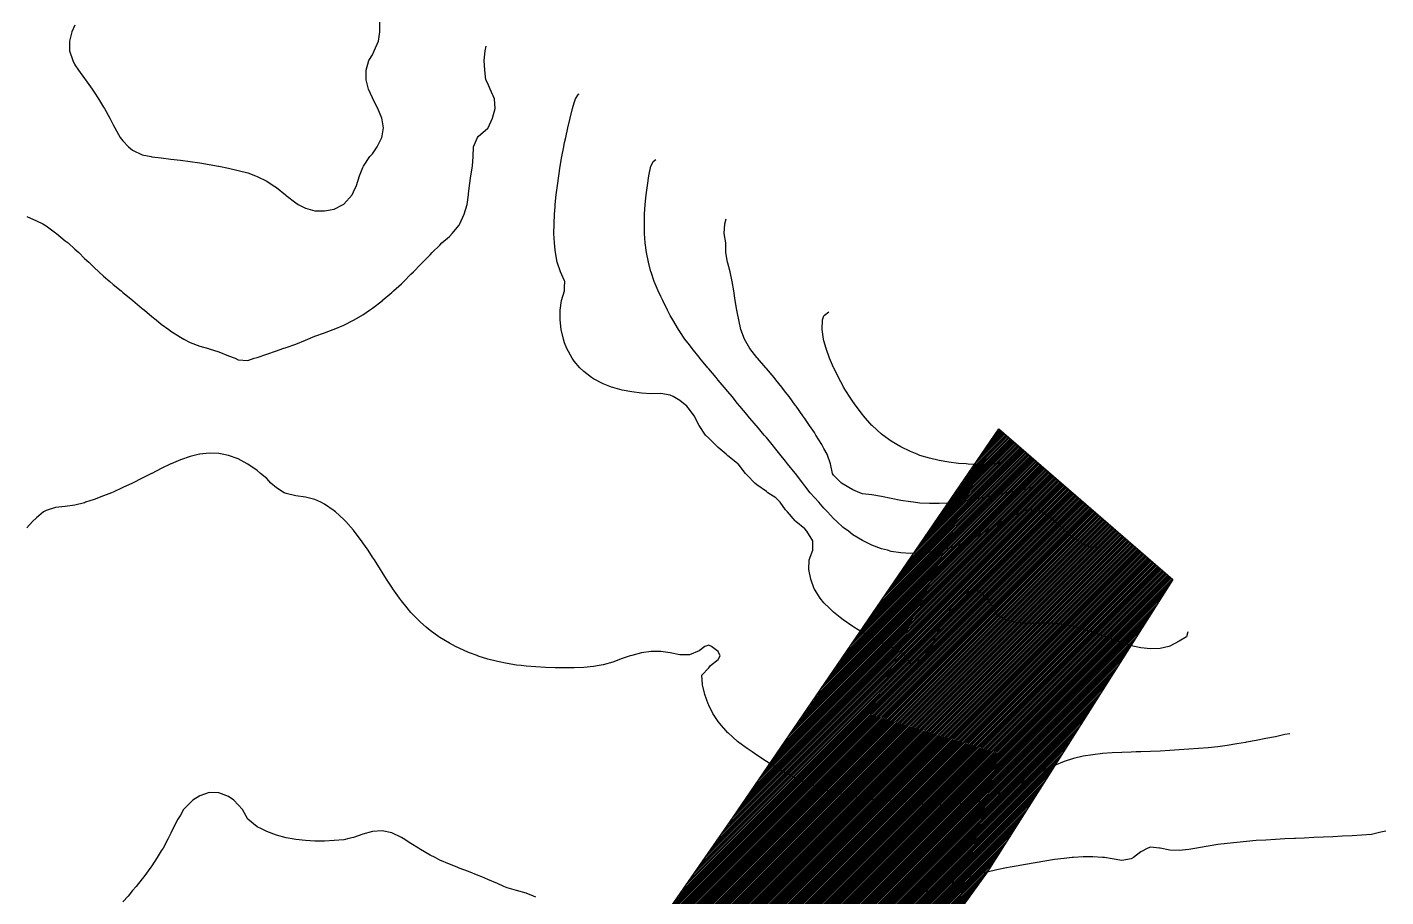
# Model space of a CAD drawing. Extents: x 771911 to 772814, y 1416488 to 1417835.
# Drawn here: x 772503.5 to 772644.9, y 1417459.1 to 1417549.7 of the extents above; entities that cross this region are included whole.
import ezdxf

# ---------------------------------------------------------------- set-up
doc = ezdxf.new("R2010")
doc.units = 0
doc.header["$MEASUREMENT"] = 0
doc.layers.get('0').update_dxf_attribs({"color": 1, "linetype": 'CONTINUOUS'})
for name, color, linetype in [('740.5', 1, 'CONTINUOUS'), ('741', 1, 'CONTINUOUS'), ('741.5', 1, 'CONTINUOUS'), ('742', 1, 'CONTINUOUS'), ('742.5', 1, 'CONTINUOUS'), ('743', 1, 'CONTINUOUS'), ('Kanakpura Main Road', 1, 'CONTINUOUS')]:
    doc.layers.add(name, color=color, linetype=linetype)

msp = doc.modelspace()

# ---------------------------------------------------------------- hatches: boundary and pattern name
at = {"linetype": 'Continuous', "true_color": 0x636466}
h = msp.add_hatch(dxfattribs=at)
h.set_pattern_fill('ANSI31', color=251)
h.set_pattern_definition([(45, (0, 0), (-0.088388347648, 0.088388347648), [])])
h.paths.add_polyline_path([(772529.66, 1416893.85), (772532.32, 1416941.95), (772532.56, 1416966), (772532.08, 1416979.35), (772531.03, 1417012.25), (772527.51, 1417083.57), (772524.21, 1417156.04), (772523.42, 1417176.69), (772522.11, 1417199.35), (772521.54, 1417204.53), (772521.05, 1417207.98), (772520.58, 1417211.49), (772520.29, 1417217.12), (772519.96, 1417226.82), (772519.82, 1417250.68), (772520.27, 1417268.56), (772522.61, 1417283.28), (772525.52, 1417301.45), (772526.87, 1417311.4), (772528.06, 1417322.29), (772529.49, 1417328.09), (772530.29, 1417332.65), (772531.74, 1417352.79), (772532.69, 1417364.6), (772533.33, 1417370.55), (772534.99, 1417383.73), (772537.3, 1417392.88), (772541.29, 1417406.73), (772544.4, 1417414.39), (772551.62, 1417429.21), (772563.11, 1417447.42), (772576.99, 1417467.41), (772604.65, 1417507.85), (772622.74, 1417492.16), (772603.42, 1417461.71), (772599.93, 1417456.85), (772593.29, 1417446.48), (772583.41, 1417431.31), (772582.3, 1417429.52), (772575.61, 1417418.57), (772571.91, 1417411.49), (772569.78, 1417407.41), (772568.06, 1417403.47), (772565.56, 1417396.61), (772562.34, 1417386.64), (772560.25, 1417377.39), (772558.28, 1417369.67), (772557.77, 1417366.34), (772557.67, 1417361.19), (772557.11, 1417346.71), (772555.32, 1417330.7), (772553.41, 1417314.17), (772552.2, 1417306.29), (772550.03, 1417297.52), (772548.02, 1417282.48), (772546.41, 1417270.37), (772545.44, 1417261.94), (772545.29, 1417258.03), (772545.12, 1417252.55), (772545.22, 1417247.14), (772545.57, 1417235.88), (772545.93, 1417226.66), (772546.5, 1417216.74), (772547.3, 1417207.52), (772548.28, 1417183.93), (772549.62, 1417158.82), (772550.92, 1417141.96), (772551.96, 1417120.25), (772552.23, 1417098.68), (772552.6, 1417091.32), (772552.68, 1417088.4), (772552.87, 1417085.52), (772553.39, 1417078.82), (772554.62, 1417051.48), (772555.09, 1417020.71), (772555.46, 1417014.29), (772555.87, 1417009.14), (772556.68, 1417005.34), (772556.73, 1416999.64), (772557.09, 1416989.63), (772557.21, 1416970), (772557.2, 1416959.93), (772556.93, 1416946.38), (772556.77, 1416928.62), (772556.41, 1416914.82), (772555.68, 1416893.59), (772554.62, 1416887.55), (772553.35, 1416875.8), (772551.92, 1416862.63), (772549.85, 1416853.31), (772547.31, 1416846.22), (772542.34, 1416834.85), (772537.47, 1416825.69), (772534.67, 1416821.41), (772528.16, 1416814.21), (772521.97, 1416808.55), (772517.52, 1416805.74), (772511.22, 1416802.51), (772503.23, 1416799.34), (772493.71, 1416796.43), (772482.91, 1416793.78), (772460.85, 1416789.87), (772437.88, 1416784.36), (772432.01, 1416782.35), (772424.86, 1416779.18), (772419.68, 1416775.1), (772414.33, 1416769.65), (772411, 1416761.66), (772406.77, 1416744.84), (772403.8, 1416731.13), (772397.72, 1416704.51), (772394.28, 1416690.6), (772389.52, 1416667.84), (772365.33, 1416672.9), (772371.18, 1416700.94), (772378.23, 1416728.23), (772383.63, 1416750.73), (772386.93, 1416763.48), (772389.63, 1416774.42), (772393.37, 1416782.52), (772400.12, 1416791.52), (772409.27, 1416799.17), (772422.92, 1416806.06), (772434.91, 1416810.71), (772448.26, 1416813.86), (772458.46, 1416815.81), (772475.85, 1416818.96), (772486.05, 1416821.06), (772495.05, 1416824.36), (772501.05, 1416827.21), (772507.5, 1416830.51), (772513.34, 1416835.46), (772525.19, 1416864.1)])

# ---------------------------------------------------------------- linework, layer by layer
at = {"layer": '740.5', "color": 0, "linetype": 'Continuous'}
for points in [[(772508.43, 1417549.9, 740.5), (772508.13, 1417549.21, 740.5), (772507.87, 1417548.21, 740.5), (772507.89, 1417547.21, 740.5), (772508.21, 1417546.21, 740.5), (772508.43, 1417545.77, 740.5), (772508.8, 1417545.21, 740.5), (772509.43, 1417544.33, 740.5), (772509.53, 1417544.21, 740.5), (772510.25, 1417543.21, 740.5), (772510.43, 1417542.93, 740.5), (772510.91, 1417542.21, 740.5), (772511.43, 1417541.35, 740.5), (772511.52, 1417541.21, 740.5), (772512.06, 1417540.21, 740.5), (772512.43, 1417539.52, 740.5), (772512.58, 1417539.21, 740.5), (772513.14, 1417538.21, 740.5), (772513.43, 1417537.84, 740.5), (772514, 1417537.21, 740.5), (772514.43, 1417536.86, 740.5), (772515.43, 1417536.4, 740.5), (772516.36, 1417536.21, 740.5), (772516.43, 1417536.19, 740.5), (772517.43, 1417536.06, 740.5), (772518.43, 1417535.95, 740.5), (772519.43, 1417535.84, 740.5), (772520.43, 1417535.7, 740.5), (772521.43, 1417535.55, 740.5), (772522.43, 1417535.38, 740.5), (772523.39, 1417535.21, 740.5), (772523.43, 1417535.2, 740.5), (772524.43, 1417535, 740.5), (772525.43, 1417534.77, 740.5), (772526.43, 1417534.5, 740.5), (772527.23, 1417534.21, 740.5), (772527.43, 1417534.13, 740.5), (772528.43, 1417533.65, 740.5), (772529.08, 1417533.21, 740.5), (772529.43, 1417532.98, 740.5), (772530.35, 1417532.21, 740.5), (772530.43, 1417532.15, 740.5), (772531.43, 1417531.39, 740.5), (772531.68, 1417531.21, 740.5), (772532.43, 1417530.84, 740.5), (772533.43, 1417530.57, 740.5), (772534.43, 1417530.55, 740.5), (772535.43, 1417530.72, 740.5), (772536.38, 1417531.21, 740.5)], [(772536.38, 1417531.21, 740.5), (772536.43, 1417531.24, 740.5), (772537.31, 1417532.21, 740.5), (772537.43, 1417532.54, 740.5), (772537.76, 1417533.21, 740.5), (772538.07, 1417534.21, 740.5), (772538.43, 1417535.08, 740.5), (772538.49, 1417535.21, 740.5), (772539.15, 1417536.21, 740.5), (772539.43, 1417536.49, 740.5), (772539.91, 1417537.21, 740.5), (772540.41, 1417538.21, 740.5), (772540.43, 1417538.36, 740.5), (772540.57, 1417539.21, 740.5), (772540.43, 1417540.02, 740.5), (772540.4, 1417540.21, 740.5), (772539.97, 1417541.21, 740.5), (772539.47, 1417542.21, 740.5), (772539.43, 1417542.32, 740.5), (772539, 1417543.21, 740.5), (772538.77, 1417544.21, 740.5), (772538.78, 1417545.21, 740.5), (772539.05, 1417546.21, 740.5), (772539.43, 1417546.81, 740.5), (772539.6, 1417547.21, 740.5), (772540.04, 1417548.21, 740.5), (772540.19, 1417549.21, 740.5), (772540.18, 1417550.21, 740.5)], [(772556.43, 1417459.11, 740.5), (772556.2, 1417459.21, 740.5), (772555.43, 1417459.5, 740.5), (772554.43, 1417459.78, 740.5), (772553.43, 1417460.08, 740.5), (772553.11, 1417460.21, 740.5), (772552.43, 1417460.5, 740.5), (772551.43, 1417460.93, 740.5), (772550.8, 1417461.21, 740.5), (772550.43, 1417461.36, 740.5), (772549.43, 1417461.76, 740.5), (772548.43, 1417462.13, 740.5), (772548.25, 1417462.21, 740.5), (772547.43, 1417462.52, 740.5), (772546.43, 1417462.96, 740.5), (772545.94, 1417463.21, 740.5), (772545.43, 1417463.48, 740.5), (772544.43, 1417464.05, 740.5), (772544.2, 1417464.21, 740.5), (772543.43, 1417464.68, 740.5), (772542.63, 1417465.21, 740.5), (772542.43, 1417465.31, 740.5), (772541.43, 1417465.79, 740.5), (772540.43, 1417466, 740.5), (772539.43, 1417465.94, 740.5), (772538.43, 1417465.66, 740.5), (772537.43, 1417465.3, 740.5), (772536.95, 1417465.21, 740.5), (772536.43, 1417465.08, 740.5), (772535.43, 1417464.99, 740.5), (772534.43, 1417464.94, 740.5), (772533.43, 1417464.94, 740.5), (772532.43, 1417464.99, 740.5), (772531.43, 1417465.1, 740.5), (772530.86, 1417465.21, 740.5), (772530.43, 1417465.28, 740.5), (772529.43, 1417465.55, 740.5), (772528.43, 1417465.92, 740.5), (772527.85, 1417466.21, 740.5), (772527.43, 1417466.4, 740.5), (772526.44, 1417467.21, 740.5), (772526.43, 1417467.21, 740.5), (772525.88, 1417468.21, 740.5), (772525.43, 1417468.69, 740.5), (772524.97, 1417469.21, 740.5), (772524.43, 1417469.57, 740.5), (772523.43, 1417469.96, 740.5), (772522.43, 1417469.98, 740.5), (772521.43, 1417469.65, 740.5), (772520.72, 1417469.21, 740.5), (772520.43, 1417468.91, 740.5), (772519.76, 1417468.21, 740.5), (772519.43, 1417467.63, 740.5), (772519.14, 1417467.21, 740.5), (772518.64, 1417466.21, 740.5), (772518.43, 1417465.76, 740.5), (772518.14, 1417465.21, 740.5), (772517.61, 1417464.21, 740.5), (772517.43, 1417463.92, 740.5), (772517, 1417463.21, 740.5), (772516.43, 1417462.36, 740.5), (772516.33, 1417462.21, 740.5), (772515.6, 1417461.21, 740.5), (772515.43, 1417461, 740.5), (772514.81, 1417460.21, 740.5), (772514.43, 1417459.77, 740.5), (772513.97, 1417459.21, 740.5), (772513.43, 1417458.62, 740.5)], [(772644.93, 1417465.98, 740.5), (772644.43, 1417465.86, 740.5), (772643.43, 1417465.63, 740.5), (772642.43, 1417465.54, 740.5), (772641.43, 1417465.48, 740.5), (772640.43, 1417465.43, 740.5), (772639.43, 1417465.38, 740.5), (772638.43, 1417465.34, 740.5), (772637.43, 1417465.29, 740.5), (772636.43, 1417465.25, 740.5), (772635.53, 1417465.21, 740.5), (772635.43, 1417465.2, 740.5), (772634.43, 1417465.15, 740.5), (772633.43, 1417465.1, 740.5), (772632.43, 1417465.04, 740.5), (772631.43, 1417464.98, 740.5), (772630.43, 1417464.9, 740.5), (772629.43, 1417464.8, 740.5), (772628.43, 1417464.69, 740.5), (772627.43, 1417464.56, 740.5), (772626.43, 1417464.41, 740.5), (772625.43, 1417464.23, 740.5), (772625.26, 1417464.21, 740.5), (772624.43, 1417464.06, 740.5), (772623.43, 1417463.94, 740.5), (772622.43, 1417464, 740.5), (772621.43, 1417464.2, 740.5), (772621.38, 1417464.21, 740.5), (772620.43, 1417464.29, 740.5), (772620.14, 1417464.21, 740.5), (772619.43, 1417463.8, 740.5), (772618.66, 1417463.21, 740.5), (772618.43, 1417463.07, 740.5), (772617.43, 1417462.9, 740.5), (772616.43, 1417463.09, 740.5), (772615.64, 1417463.21, 740.5), (772615.43, 1417463.24, 740.5), (772614.43, 1417463.29, 740.5), (772613.43, 1417463.28, 740.5), (772612.43, 1417463.22, 740.5), (772612.28, 1417463.21, 740.5), (772611.43, 1417463.13, 740.5), (772610.43, 1417463, 740.5), (772609.43, 1417462.84, 740.5), (772608.43, 1417462.67, 740.5), (772607.43, 1417462.49, 740.5), (772606.43, 1417462.32, 740.5), (772605.83, 1417462.21, 740.5), (772605.43, 1417462.14, 740.5), (772604.43, 1417461.94, 740.5), (772603.43, 1417461.71, 740.5), (772602.43, 1417461.44, 740.5), (772601.64, 1417461.21, 740.5), (772601.43, 1417461.14, 740.5), (772600.43, 1417460.82, 740.5), (772599.43, 1417460.49, 740.5), (772598.6, 1417460.21, 740.5), (772598.43, 1417460.15, 740.5), (772597.43, 1417459.79, 740.5), (772596.43, 1417459.43, 740.5), (772595.84, 1417459.21, 740.5), (772595.43, 1417459.05, 740.5)]]:
    msp.add_polyline3d(points, dxfattribs=at)
at = {"layer": '741', "color": 0, "linetype": 'Continuous'}
for points in [[(772503.43, 1417529.96, 741), (772504.43, 1417529.51, 741), (772505.08, 1417529.21, 741), (772505.43, 1417528.98, 741), (772506.43, 1417528.28, 741), (772506.53, 1417528.21, 741), (772507.43, 1417527.45, 741), (772507.73, 1417527.21, 741), (772508.43, 1417526.55, 741), (772508.83, 1417526.21, 741), (772509.43, 1417525.61, 741), (772509.88, 1417525.21, 741), (772510.43, 1417524.66, 741), (772510.94, 1417524.21, 741), (772511.43, 1417523.74, 741), (772512.07, 1417523.21, 741), (772512.43, 1417522.89, 741), (772513.27, 1417522.21, 741), (772513.43, 1417522.06, 741), (772514.43, 1417521.24, 741), (772514.47, 1417521.21, 741), (772515.43, 1417520.39, 741), (772515.67, 1417520.21, 741), (772516.43, 1417519.56, 741), (772516.9, 1417519.21, 741), (772517.43, 1417518.76, 741), (772518.21, 1417518.21, 741), (772518.43, 1417518.03, 741), (772519.43, 1417517.39, 741), (772519.79, 1417517.21, 741), (772520.43, 1417516.86, 741), (772521.43, 1417516.48, 741), (772522.35, 1417516.21, 741), (772522.43, 1417516.18, 741), (772523.43, 1417515.89, 741), (772524.43, 1417515.47, 741), (772525.11, 1417515.21, 741), (772525.43, 1417515.03, 741), (772526.43, 1417514.97, 741), (772527.1, 1417515.21, 741), (772527.43, 1417515.29, 741), (772528.43, 1417515.62, 741), (772529.43, 1417515.97, 741), (772530.08, 1417516.21, 741), (772530.43, 1417516.32, 741), (772531.43, 1417516.69, 741), (772532.43, 1417517.1, 741), (772532.68, 1417517.21, 741), (772533.43, 1417517.51, 741), (772534.43, 1417517.87, 741), (772535.34, 1417518.21, 741), (772535.43, 1417518.24, 741), (772536.43, 1417518.65, 741), (772537.43, 1417519.16, 741), (772537.51, 1417519.21, 741), (772538.43, 1417519.74, 741), (772539.11, 1417520.21, 741), (772539.43, 1417520.42, 741), (772540.43, 1417521.2, 741), (772540.44, 1417521.21, 741), (772541.43, 1417522.05, 741), (772541.6, 1417522.21, 741), (772542.43, 1417522.97, 741), (772542.67, 1417523.21, 741), (772543.43, 1417523.95, 741), (772543.68, 1417524.21, 741), (772544.43, 1417524.96, 741), (772544.66, 1417525.21, 741), (772545.43, 1417525.99, 741), (772545.63, 1417526.21, 741), (772546.43, 1417526.99, 741), (772546.64, 1417527.21, 741), (772547.43, 1417527.89, 741), (772547.73, 1417528.21, 741), (772548.43, 1417529.05, 741), (772548.52, 1417529.21, 741), (772548.96, 1417530.21, 741), (772549.27, 1417531.21, 741), (772549.42, 1417532.21, 741), (772549.43, 1417532.34, 741), (772549.53, 1417533.21, 741), (772549.67, 1417534.21, 741), (772549.85, 1417535.21, 741), (772549.9, 1417536.21, 741), (772549.93, 1417537.21, 741), (772550.37, 1417538.21, 741), (772550.43, 1417538.29, 741), (772551.43, 1417539.17, 741), (772551.46, 1417539.21, 741), (772551.93, 1417540.21, 741), (772552.18, 1417541.21, 741), (772552.12, 1417542.21, 741), (772551.68, 1417543.21, 741), (772551.43, 1417543.82, 741), (772551.23, 1417544.21, 741), (772551.12, 1417545.21, 741), (772551.06, 1417546.21, 741), (772551.16, 1417547.21, 741), (772551.26, 1417547.71, 741)], [(772634.93, 1417476.09, 741), (772634.43, 1417476.03, 741), (772633.43, 1417475.79, 741), (772632.43, 1417475.6, 741), (772631.43, 1417475.41, 741), (772630.43, 1417475.23, 741), (772630.33, 1417475.21, 741), (772629.43, 1417475.05, 741), (772628.43, 1417474.88, 741), (772627.43, 1417474.75, 741), (772626.43, 1417474.65, 741), (772625.43, 1417474.57, 741), (772624.43, 1417474.5, 741), (772623.43, 1417474.43, 741), (772622.43, 1417474.36, 741), (772621.43, 1417474.3, 741), (772620.43, 1417474.26, 741), (772619.43, 1417474.22, 741), (772618.93, 1417474.21, 741), (772618.43, 1417474.19, 741), (772617.43, 1417474.16, 741), (772616.43, 1417474.11, 741), (772615.43, 1417474.04, 741), (772614.43, 1417473.93, 741), (772613.43, 1417473.77, 741), (772612.43, 1417473.53, 741), (772611.43, 1417473.21, 741), (772611.43, 1417473.21, 741), (772610.43, 1417472.82, 741), (772609.43, 1417472.34, 741), (772609.19, 1417472.21, 741), (772608.43, 1417471.82, 741), (772607.43, 1417471.26, 741), (772607.34, 1417471.21, 741), (772606.43, 1417470.72, 741), (772605.44, 1417470.21, 741), (772605.43, 1417470.21, 741), (772604.43, 1417469.78, 741), (772603.43, 1417469.31, 741), (772603.16, 1417469.21, 741), (772602.43, 1417468.99, 741), (772601.43, 1417468.89, 741), (772600.43, 1417468.81, 741), (772599.43, 1417468.73, 741), (772598.43, 1417468.67, 741), (772597.43, 1417468.68, 741), (772596.43, 1417468.8, 741), (772595.43, 1417468.94, 741), (772594.43, 1417469.03, 741), (772593.43, 1417469.1, 741), (772592.43, 1417469.17, 741), (772592.06, 1417469.21, 741), (772591.43, 1417469.27, 741), (772590.43, 1417469.4, 741), (772589.43, 1417469.56, 741), (772588.43, 1417469.77, 741), (772587.43, 1417470.02, 741), (772586.78, 1417470.21, 741), (772586.43, 1417470.31, 741), (772585.43, 1417470.66, 741), (772584.43, 1417471.06, 741), (772584.09, 1417471.21, 741), (772583.43, 1417471.52, 741), (772582.43, 1417472.03, 741), (772582.11, 1417472.21, 741), (772581.43, 1417472.61, 741), (772580.46, 1417473.21, 741), (772580.43, 1417473.22, 741), (772579.43, 1417473.88, 741), (772578.96, 1417474.21, 741), (772578.43, 1417474.56, 741), (772577.58, 1417475.21, 741), (772577.43, 1417475.31, 741), (772576.44, 1417476.21, 741), (772576.43, 1417476.21, 741), (772575.55, 1417477.21, 741), (772575.43, 1417477.38, 741), (772574.86, 1417478.21, 741), (772574.43, 1417479.09, 741), (772574.38, 1417479.21, 741), (772574.02, 1417480.21, 741), (772573.79, 1417481.21, 741), (772573.73, 1417482.21, 741), (772574.43, 1417482.97, 741), (772574.62, 1417483.21, 741), (772575.43, 1417483.85, 741), (772575.61, 1417484.21, 741), (772575.43, 1417484.68, 741), (772574.73, 1417485.21, 741), (772574.43, 1417485.32, 741), (772574.04, 1417485.21, 741), (772573.43, 1417484.75, 741), (772572.43, 1417484.33, 741), (772571.43, 1417484.34, 741), (772570.43, 1417484.52, 741), (772569.43, 1417484.67, 741), (772568.43, 1417484.68, 741), (772567.43, 1417484.54, 741), (772566.43, 1417484.27, 741), (772566.26, 1417484.21, 741), (772565.43, 1417483.93, 741), (772564.43, 1417483.56, 741), (772563.43, 1417483.28, 741), (772563.01, 1417483.21, 741), (772562.43, 1417483.1, 741), (772561.43, 1417483.02, 741), (772560.43, 1417482.98, 741), (772559.43, 1417482.98, 741), (772558.43, 1417482.98, 741), (772557.43, 1417483.01, 741), (772556.43, 1417483.07, 741), (772555.43, 1417483.14, 741), (772554.89, 1417483.21, 741), (772554.43, 1417483.26, 741), (772553.43, 1417483.42, 741), (772552.43, 1417483.63, 741), (772551.43, 1417483.89, 741), (772550.43, 1417484.2, 741), (772550.41, 1417484.21, 741), (772549.43, 1417484.57, 741), (772548.43, 1417485.01, 741), (772548.05, 1417485.21, 741), (772547.43, 1417485.54, 741), (772546.43, 1417486.14, 741), (772546.34, 1417486.21, 741), (772545.43, 1417486.86, 741), (772545.02, 1417487.21, 741), (772544.43, 1417487.72, 741), (772543.94, 1417488.21, 741), (772543.43, 1417488.74, 741), (772543.04, 1417489.21, 741), (772542.43, 1417489.95, 741), (772542.25, 1417490.21, 741), (772541.54, 1417491.21, 741), (772541.43, 1417491.36, 741), (772540.89, 1417492.21, 741), (772540.43, 1417492.92, 741), (772540.26, 1417493.21, 741), (772539.63, 1417494.21, 741), (772539.43, 1417494.5, 741), (772538.98, 1417495.21, 741), (772538.43, 1417495.99, 741), (772538.28, 1417496.21, 741), (772537.51, 1417497.21, 741), (772537.43, 1417497.3, 741), (772536.64, 1417498.21, 741), (772536.43, 1417498.42, 741), (772535.57, 1417499.21, 741), (772535.43, 1417499.33, 741), (772534.43, 1417500.02, 741), (772534.03, 1417500.21, 741), (772533.43, 1417500.49, 741), (772532.43, 1417500.74, 741), (772531.43, 1417500.89, 741), (772530.43, 1417501.11, 741), (772530.23, 1417501.21, 741), (772529.43, 1417501.73, 741), (772528.84, 1417502.21, 741), (772528.43, 1417502.68, 741), (772527.77, 1417503.21, 741), (772527.43, 1417503.52, 741), (772526.43, 1417504.17, 741), (772526.36, 1417504.21, 741), (772525.43, 1417504.73, 741), (772524.43, 1417505.08, 741), (772523.77, 1417505.21, 741), (772523.43, 1417505.28, 741), (772522.43, 1417505.33, 741), (772521.43, 1417505.21, 741), (772521.41, 1417505.21, 741), (772520.43, 1417504.98, 741), (772519.43, 1417504.64, 741), (772518.46, 1417504.21, 741), (772518.43, 1417504.2, 741), (772517.43, 1417503.73, 741), (772516.43, 1417503.22, 741), (772516.4, 1417503.21, 741), (772515.43, 1417502.72, 741), (772514.43, 1417502.21, 741), (772514.42, 1417502.21, 741), (772513.43, 1417501.74, 741), (772512.43, 1417501.28, 741), (772512.26, 1417501.21, 741), (772511.43, 1417500.87, 741), (772510.43, 1417500.49, 741), (772509.54, 1417500.21, 741), (772509.43, 1417500.17, 741), (772508.43, 1417499.92, 741), (772507.43, 1417499.77, 741), (772506.43, 1417499.66, 741), (772505.43, 1417499.36, 741), (772505.18, 1417499.21, 741), (772504.43, 1417498.59, 741), (772504.02, 1417498.21, 741), (772503.43, 1417497.56, 741)]]:
    msp.add_polyline3d(points, dxfattribs=at)
at = {"layer": '741.5', "color": 0, "linetype": 'Continuous'}
msp.add_polyline3d([(772624.31, 1417486.71, 741.5), (772624.18, 1417486.21, 741.5), (772623.43, 1417485.75, 741.5), (772622.43, 1417485.24, 741.5), (772622.34, 1417485.21, 741.5), (772621.43, 1417484.98, 741.5), (772620.43, 1417484.94, 741.5), (772619.43, 1417485.06, 741.5), (772618.77, 1417485.21, 741.5), (772618.43, 1417485.28, 741.5), (772617.43, 1417485.59, 741.5), (772616.43, 1417485.96, 741.5), (772615.78, 1417486.21, 741.5), (772615.43, 1417486.34, 741.5), (772614.43, 1417486.7, 741.5), (772613.43, 1417487.01, 741.5), (772612.65, 1417487.21, 741.5), (772612.43, 1417487.26, 741.5), (772611.43, 1417487.47, 741.5), (772610.43, 1417487.6, 741.5), (772609.43, 1417487.64, 741.5), (772608.43, 1417487.61, 741.5), (772607.43, 1417487.59, 741.5), (772606.43, 1417487.68, 741.5), (772605.43, 1417487.95, 741.5), (772604.94, 1417488.21, 741.5), (772604.43, 1417488.55, 741.5), (772604.1, 1417489.21, 741.5), (772603.47, 1417490.21, 741.5), (772603.43, 1417490.24, 741.5), (772602.43, 1417491.03, 741.5), (772601.43, 1417490.9, 741.5), (772600.43, 1417490.22, 741.5), (772600.42, 1417490.21, 741.5), (772599.64, 1417489.21, 741.5), (772599.43, 1417488.7, 741.5), (772599.09, 1417488.21, 741.5), (772598.49, 1417487.21, 741.5), (772598.43, 1417487.05, 741.5), (772597.98, 1417486.21, 741.5), (772597.7, 1417485.21, 741.5), (772597.43, 1417484.96, 741.5), (772596.87, 1417484.21, 741.5), (772596.43, 1417483.79, 741.5), (772595.43, 1417483.43, 741.5), (772594.88, 1417484.21, 741.5), (772594.43, 1417484.55, 741.5), (772593.43, 1417485.15, 741.5), (772593.33, 1417485.21, 741.5), (772592.43, 1417485.62, 741.5), (772591.43, 1417486.12, 741.5), (772591.29, 1417486.21, 741.5), (772590.43, 1417486.66, 741.5), (772589.55, 1417487.21, 741.5), (772589.43, 1417487.28, 741.5), (772588.43, 1417487.97, 741.5), (772588.13, 1417488.21, 741.5), (772587.43, 1417488.78, 741.5), (772586.96, 1417489.21, 741.5), (772586.43, 1417489.75, 741.5), (772586.04, 1417490.21, 741.5), (772585.43, 1417491.18, 741.5), (772585.42, 1417491.21, 741.5), (772585.05, 1417492.21, 741.5), (772584.85, 1417493.21, 741.5), (772584.9, 1417494.21, 741.5), (772585.28, 1417495.21, 741.5), (772585.28, 1417496.21, 741.5), (772584.64, 1417497.21, 741.5), (772584.43, 1417497.43, 741.5), (772583.49, 1417498.21, 741.5), (772583.43, 1417498.27, 741.5), (772582.63, 1417499.21, 741.5), (772582.43, 1417499.44, 741.5), (772581.88, 1417500.21, 741.5), (772581.43, 1417500.66, 741.5), (772580.6, 1417501.21, 741.5), (772580.43, 1417501.34, 741.5), (772579.43, 1417502.03, 741.5), (772579.23, 1417502.21, 741.5), (772578.43, 1417503.03, 741.5), (772578.27, 1417503.21, 741.5), (772577.48, 1417504.21, 741.5), (772577.43, 1417504.25, 741.5), (772576.43, 1417505.06, 741.5), (772576.25, 1417505.21, 741.5), (772575.43, 1417505.93, 741.5), (772575.1, 1417506.21, 741.5), (772574.43, 1417506.87, 741.5), (772574.1, 1417507.21, 741.5), (772573.43, 1417508.2, 741.5), (772573.43, 1417508.21, 741.5), (772572.92, 1417509.21, 741.5), (772572.43, 1417509.88, 741.5), (772572.16, 1417510.21, 741.5), (772571.43, 1417510.8, 741.5), (772570.72, 1417511.21, 741.5), (772570.43, 1417511.36, 741.5), (772569.43, 1417511.55, 741.5), (772568.43, 1417511.5, 741.5), (772567.43, 1417511.57, 741.5), (772566.43, 1417511.7, 741.5), (772565.43, 1417511.89, 741.5), (772564.43, 1417512.16, 741.5), (772564.31, 1417512.21, 741.5), (772563.43, 1417512.55, 741.5), (772562.43, 1417513.08, 741.5), (772562.23, 1417513.21, 741.5), (772561.43, 1417513.82, 741.5), (772561.01, 1417514.21, 741.5), (772560.43, 1417514.9, 741.5), (772560.21, 1417515.21, 741.5), (772559.66, 1417516.21, 741.5), (772559.43, 1417516.83, 741.5), (772559.3, 1417517.21, 741.5), (772559.08, 1417518.21, 741.5), (772558.97, 1417519.21, 741.5), (772558.98, 1417520.21, 741.5), (772559.11, 1417521.21, 741.5), (772559.42, 1417522.21, 741.5), (772559.43, 1417522.6, 741.5), (772559.45, 1417523.21, 741.5), (772559.43, 1417523.26, 741.5), (772559, 1417524.21, 741.5), (772558.65, 1417525.21, 741.5), (772558.46, 1417526.21, 741.5), (772558.43, 1417526.46, 741.5), (772558.36, 1417527.21, 741.5), (772558.32, 1417528.21, 741.5), (772558.33, 1417529.21, 741.5), (772558.38, 1417530.21, 741.5), (772558.43, 1417530.97, 741.5), (772558.45, 1417531.21, 741.5), (772558.55, 1417532.21, 741.5), (772558.67, 1417533.21, 741.5), (772558.81, 1417534.21, 741.5), (772558.97, 1417535.21, 741.5), (772559.15, 1417536.21, 741.5), (772559.34, 1417537.21, 741.5), (772559.43, 1417537.68, 741.5), (772559.54, 1417538.21, 741.5), (772559.76, 1417539.21, 741.5), (772560, 1417540.21, 741.5), (772560.26, 1417541.21, 741.5), (772560.43, 1417541.79, 741.5), (772560.57, 1417542.21, 741.5), (772560.88, 1417542.71, 741.5), (772560.93, 1417542.74, 741.5)], dxfattribs=at)
at = {"layer": '742', "color": 0, "linetype": 'Continuous'}
msp.add_polyline3d([(772615.13, 1417495.71, 742), (772614.93, 1417495.54, 742), (772614.43, 1417495.46, 742), (772613.43, 1417495.85, 742), (772612.89, 1417496.21, 742), (772612.43, 1417496.48, 742), (772611.6, 1417497.21, 742), (772611.43, 1417497.33, 742), (772610.52, 1417498.21, 742), (772610.43, 1417498.27, 742), (772609.43, 1417499.05, 742), (772609.13, 1417499.21, 742), (772608.43, 1417499.44, 742), (772607.43, 1417499.35, 742), (772607.03, 1417499.21, 742), (772606.43, 1417498.93, 742), (772605.43, 1417498.41, 742), (772605.03, 1417498.21, 742), (772604.43, 1417497.84, 742), (772603.43, 1417497.27, 742), (772603.31, 1417497.21, 742), (772602.43, 1417496.69, 742), (772601.44, 1417496.21, 742), (772601.43, 1417496.2, 742), (772600.43, 1417495.76, 742), (772599.43, 1417495.44, 742), (772598.45, 1417495.21, 742), (772598.43, 1417495.2, 742), (772597.43, 1417495.02, 742), (772596.43, 1417494.91, 742), (772595.43, 1417494.88, 742), (772594.43, 1417494.94, 742), (772593.43, 1417495.1, 742), (772593.06, 1417495.21, 742), (772592.43, 1417495.37, 742), (772591.43, 1417495.74, 742), (772590.5, 1417496.21, 742), (772590.43, 1417496.24, 742), (772589.43, 1417496.83, 742), (772588.97, 1417497.21, 742), (772588.43, 1417497.57, 742), (772587.77, 1417498.21, 742), (772587.43, 1417498.51, 742), (772586.79, 1417499.21, 742), (772586.43, 1417499.59, 742), (772585.88, 1417500.21, 742), (772585.43, 1417500.71, 742), (772585.01, 1417501.21, 742), (772584.43, 1417501.94, 742), (772584.22, 1417502.21, 742), (772583.45, 1417503.21, 742), (772583.43, 1417503.23, 742), (772582.65, 1417504.21, 742), (772582.43, 1417504.5, 742), (772581.85, 1417505.21, 742), (772581.43, 1417505.73, 742), (772581.04, 1417506.21, 742), (772580.43, 1417506.94, 742), (772580.2, 1417507.21, 742), (772579.43, 1417508.12, 742), (772579.36, 1417508.21, 742), (772578.52, 1417509.21, 742), (772578.43, 1417509.31, 742), (772577.68, 1417510.21, 742), (772577.43, 1417510.51, 742), (772576.86, 1417511.21, 742), (772576.43, 1417511.73, 742), (772576.03, 1417512.21, 742), (772575.43, 1417512.93, 742), (772575.19, 1417513.21, 742), (772574.43, 1417514.11, 742), (772574.34, 1417514.21, 742), (772573.51, 1417515.21, 742), (772573.43, 1417515.31, 742), (772572.71, 1417516.21, 742), (772572.43, 1417516.59, 742), (772571.96, 1417517.21, 742), (772571.43, 1417518, 742), (772571.29, 1417518.21, 742), (772570.68, 1417519.21, 742), (772570.43, 1417519.65, 742), (772570.13, 1417520.21, 742), (772569.64, 1417521.21, 742), (772569.43, 1417521.65, 742), (772569.18, 1417522.21, 742), (772568.76, 1417523.21, 742), (772568.43, 1417524.18, 742), (772568.42, 1417524.21, 742), (772568.15, 1417525.21, 742), (772567.95, 1417526.21, 742), (772567.82, 1417527.21, 742), (772567.75, 1417528.21, 742), (772567.73, 1417529.21, 742), (772567.75, 1417530.21, 742), (772567.82, 1417531.21, 742), (772567.92, 1417532.21, 742), (772568.05, 1417533.21, 742), (772568.21, 1417534.21, 742), (772568.42, 1417535.21, 742), (772568.43, 1417535.26, 742), (772568.64, 1417535.71, 742), (772568.93, 1417535.91, 742)], dxfattribs=at)
at = {"layer": '742.5', "color": 0, "linetype": 'Continuous'}
msp.add_polyline3d([(772607.93, 1417501.74, 742.5), (772607.81, 1417501.71, 742.5), (772607.43, 1417501.53, 742.5), (772606.43, 1417501.37, 742.5), (772605.47, 1417501.21, 742.5), (772605.43, 1417501.2, 742.5), (772604.43, 1417501, 742.5), (772603.43, 1417500.78, 742.5), (772602.43, 1417500.57, 742.5), (772601.43, 1417500.38, 742.5), (772600.43, 1417500.23, 742.5), (772600.21, 1417500.21, 742.5), (772599.43, 1417500.12, 742.5), (772598.43, 1417500.07, 742.5), (772597.43, 1417500.07, 742.5), (772596.43, 1417500.13, 742.5), (772595.76, 1417500.21, 742.5), (772595.43, 1417500.24, 742.5), (772594.43, 1417500.41, 742.5), (772593.43, 1417500.61, 742.5), (772592.43, 1417500.81, 742.5), (772591.43, 1417500.97, 742.5), (772590.43, 1417501.1, 742.5), (772590.15, 1417501.21, 742.5), (772589.43, 1417501.51, 742.5), (772588.43, 1417502.08, 742.5), (772588.26, 1417502.21, 742.5), (772587.43, 1417503.05, 742.5), (772587.33, 1417503.21, 742.5), (772587.12, 1417504.21, 742.5), (772586.76, 1417505.21, 742.5), (772586.43, 1417505.81, 742.5), (772586.22, 1417506.21, 742.5), (772585.6, 1417507.21, 742.5), (772585.43, 1417507.46, 742.5), (772584.93, 1417508.21, 742.5), (772584.43, 1417508.92, 742.5), (772584.23, 1417509.21, 742.5), (772583.52, 1417510.21, 742.5), (772583.43, 1417510.33, 742.5), (772582.79, 1417511.21, 742.5), (772582.43, 1417511.68, 742.5), (772582.03, 1417512.21, 742.5), (772581.43, 1417512.96, 742.5), (772581.23, 1417513.21, 742.5), (772580.43, 1417514.14, 742.5), (772580.38, 1417514.21, 742.5), (772579.5, 1417515.21, 742.5), (772579.43, 1417515.28, 742.5), (772578.72, 1417516.21, 742.5), (772578.43, 1417516.71, 742.5), (772578.16, 1417517.21, 742.5), (772577.79, 1417518.21, 742.5), (772577.55, 1417519.21, 742.5), (772577.43, 1417519.88, 742.5), (772577.36, 1417520.21, 742.5), (772577.2, 1417521.21, 742.5), (772577.05, 1417522.21, 742.5), (772576.87, 1417523.21, 742.5), (772576.66, 1417524.21, 742.5), (772576.43, 1417525.11, 742.5), (772576.4, 1417525.21, 742.5), (772576.23, 1417526.21, 742.5), (772576.2, 1417527.21, 742.5), (772576.05, 1417528.21, 742.5), (772576.1, 1417529.21, 742.5), (772576.25, 1417529.71, 742.5)], dxfattribs=at)
at = {"layer": '743', "color": 0, "linetype": 'Continuous'}
msp.add_polyline3d([(772605.14, 1417504.71, 743), (772604.93, 1417504.43, 743), (772604.43, 1417504.23, 743), (772604.12, 1417504.21, 743), (772603.43, 1417504.16, 743), (772602.43, 1417504.16, 743), (772601.43, 1417504.19, 743), (772601.25, 1417504.21, 743), (772600.43, 1417504.26, 743), (772599.43, 1417504.38, 743), (772598.43, 1417504.55, 743), (772597.43, 1417504.79, 743), (772596.43, 1417505.09, 743), (772596.13, 1417505.21, 743), (772595.43, 1417505.49, 743), (772594.43, 1417505.97, 743), (772594.02, 1417506.21, 743), (772593.43, 1417506.57, 743), (772592.56, 1417507.21, 743), (772592.43, 1417507.31, 743), (772591.45, 1417508.21, 743), (772591.43, 1417508.22, 743), (772590.55, 1417509.21, 743), (772590.43, 1417509.35, 743), (772589.78, 1417510.21, 743), (772589.43, 1417510.7, 743), (772589.09, 1417511.21, 743), (772588.48, 1417512.21, 743), (772588.43, 1417512.3, 743), (772587.94, 1417513.21, 743), (772587.45, 1417514.21, 743), (772587.43, 1417514.24, 743), (772587.01, 1417515.21, 743), (772586.65, 1417516.21, 743), (772586.43, 1417517.01, 743), (772586.38, 1417517.21, 743), (772586.23, 1417518.21, 743), (772586.29, 1417519.21, 743), (772586.43, 1417519.63, 743), (772586.47, 1417519.71, 743), (772586.93, 1417520.04, 743)], dxfattribs=at)
at = {"layer": 'Kanakpura Main Road', "color": 18, "linetype": 'Continuous', "true_color": 0x000000, "flags": 128}
msp.add_lwpolyline([(772563.11, 1417447.42), (772576.99, 1417467.41), (772604.65, 1417507.85), (772622.74, 1417492.16), (772603.42, 1417461.71), (772599.93, 1417456.85)], dxfattribs=at)

doc.saveas('drawing.dxf')
